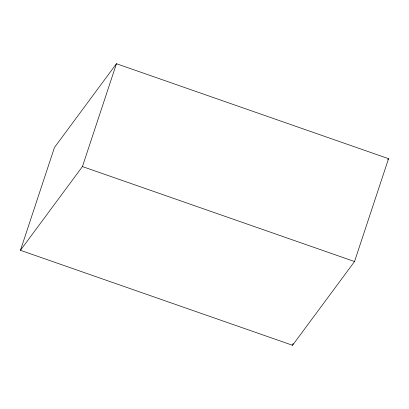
<?xml version="1.0" encoding="UTF-8"?>
<svg xmlns="http://www.w3.org/2000/svg" width="409" height="409" viewBox="0 0 409 409"><rect width="100%" height="100%" fill="white"/><g stroke="black" fill="none" stroke-linecap="round" stroke-linejoin="round"><path stroke-width="0.61" d="M20.45 250.313L54.463 147.465L116.447 63.722L388.55 158.687L354.537 261.535L292.553 345.278L20.45 250.313L82.434 166.57L116.447 63.722M292.553 345.278L293.151 343.463M387.793 159.709L388.55 158.687M82.434 166.57L354.537 261.535"/></g></svg>
